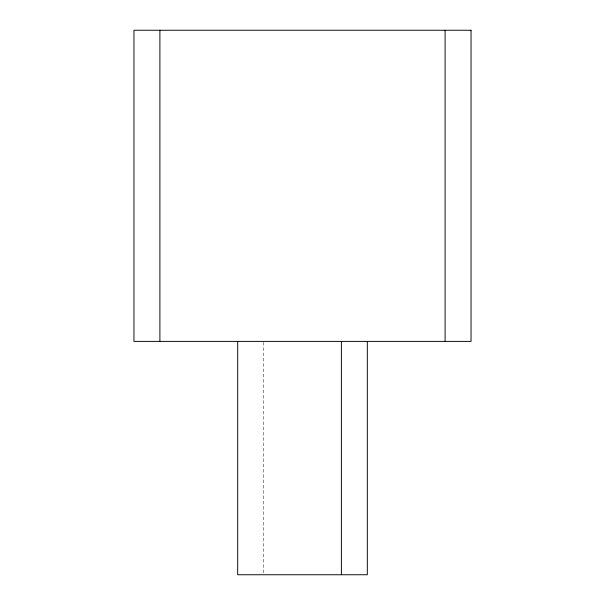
<?xml version="1.0" encoding="UTF-8"?>
<svg xmlns="http://www.w3.org/2000/svg" width="605" height="605" viewBox="0 0 605 605"><rect width="100%" height="100%" fill="white"/><g stroke="black" fill="none" stroke-linecap="round" stroke-linejoin="round"><path stroke-width="0.45" stroke-dasharray="3.02 2.27" d="M263.606 342.339L263.606 573.805"/><path stroke-width="0.91" d="M445.106 30.25L445.106 341.394M367.318 341.394L367.318 574.75L237.682 574.75L237.682 341.394M341.394 341.394L341.394 574.75M159.894 30.25L159.894 341.394M471.038 30.25L133.962 30.25L133.962 341.394L471.038 341.394L471.038 30.25"/></g></svg>
